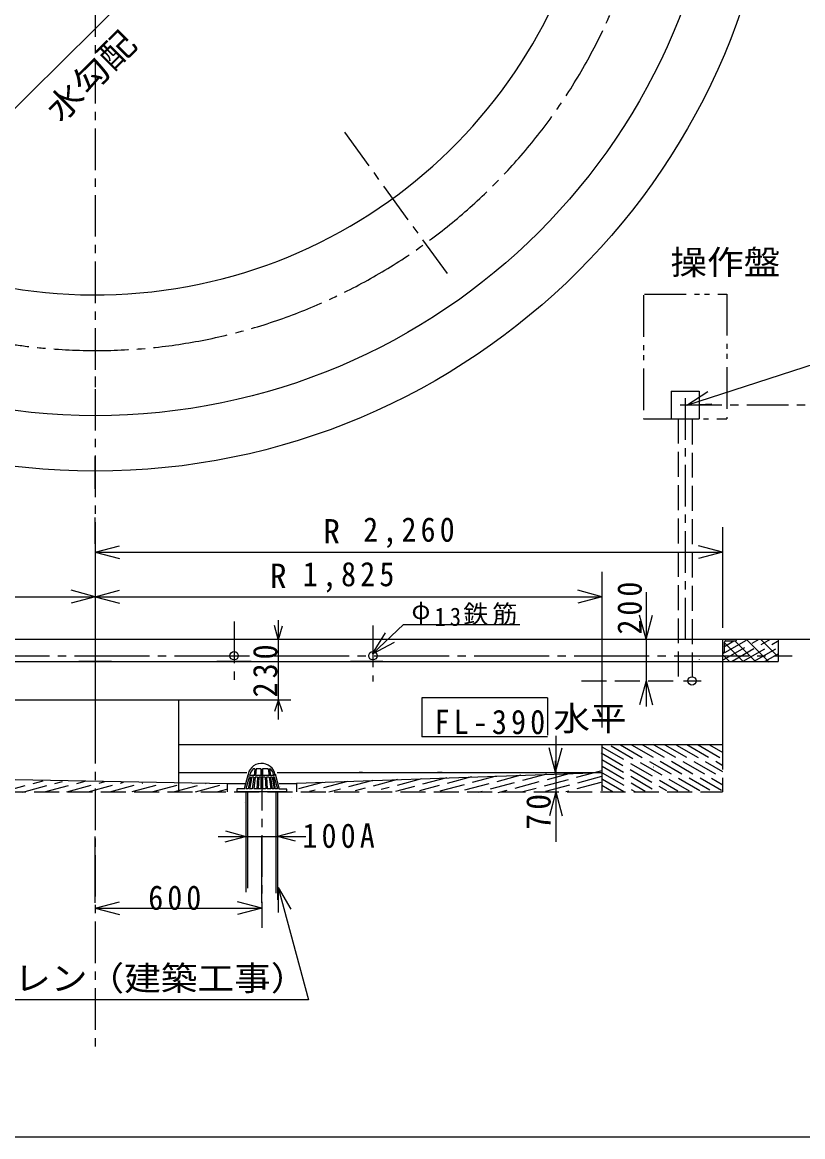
# Model space of a CAD drawing. Units: millimetres, scale not verified. Extents: x -5636 to 5974, y -4212 to 4128.
# Drawn here: x -1866 to 945, y -4212 to -195 of the extents above; entities that cross this region are included whole.
import ezdxf
from ezdxf.enums import TextEntityAlignment as Align

# ---------------------------------------------------------------- set-up
doc = ezdxf.new("R2010")
doc.units = ezdxf.units.MM
doc.header["$LTSCALE"] = 30
for name, pattern in [('CHAIN1', [8, 5, -1, 1, -1]), ('CHAIN2', [12, 9, -1, 1, -1]), ('DASHED1', [1.8, 1.2, -0.6]), ('DASHED3', [4, 3, -1]), ('DOUBLE_CHAIN1', [8.8, 5, -1, 0.6, -0.6, 0.6, -1])]:
    doc.linetypes.add(name, pattern=pattern)
doc.layers.add('0-0', color=7, linetype='Continuous')
doc.styles.add('ＭＳ ゴシック', font='')
doc.styles.get('ＭＳ ゴシック').set_extended_font_data('MS Gothic')

msp = doc.modelspace()

# ---------------------------------------------------------------- linework, layer by layer
at = {"layer": '0-0', "linetype": 'CHAIN1'}
for p, q in [((-1603.13, 3262.5), (-1603.12, -1504.19)), ((-705.94, -591.1), (-324.6, -1115.97)), ((-1603.12, -1472.25), (-1603.12, -1510.75)), ((-1603.12, -1516.81), (-1603.12, -3915.1)), ((521.88, -1549.78), (521.88, -2439.33)), ((503.99, -1574.42), (1502.2, -1574.42)), ((-603.12, -2007.47), (-603.12, -2010.8)), ((-1103.12, -2355.45), (-1103.12, -2570.86)), ((-603.12, -2369.81), (-603.12, -2570.86)), ((-1544.82, -2498.75), (-1662.15, -2498.75)), ((-1041.93, -2498.75), (-1164.86, -2498.75)), ((-566.99, -2498.75), (-684.33, -2498.75)), ((515.74, -2569.17), (579.04, -2569.17)), ((-1003.72, -2885.76), (-1003.72, -3459.16))]:
    msp.add_line(p, q, dxfattribs=at)
at = {"layer": '0-0'}
for p, q in [((-1097.15, 283.17), (-1960.33, -570.52)), ((527.76, -1575.2), (1493.12, -1260.99)), ((527.76, -1575.2), (603.21, -1526.15)), ((527.76, -1575.2), (617.63, -1570.45)), ((-1603.12, -1876.65), (-1603.12, -1759.82)), ((-1603.12, -2075.21), (-1603.12, -1979.85)), ((-1603.12, -2015), (-1603.12, -2378.07)), ((656.88, -2015), (656.88, -2378.07)), ((-1603.12, -2077.68), (-1603.12, -2323.31)), ((-1603.12, -2105), (-1516.19, -2081.7)), ((656.88, -2105), (569.94, -2081.7)), ((-1603.12, -2105), (656.88, -2105)), ((-1603.12, -2105), (-1516.19, -2128.29)), ((656.88, -2105), (569.94, -2128.29)), ((-1603.12, -2175.63), (-1603.12, -2736.81)), ((221.87, -2175.63), (221.87, -2736.81)), ((-1603.12, -2265.63), (-1690.06, -2242.33)), ((-1603.12, -2265.63), (-1516.19, -2242.33)), ((221.87, -2265.63), (134.94, -2242.33)), ((381.02, -2249.43), (381.02, -2661.69)), ((-2953.12, -2265.63), (-1603.12, -2265.63)), ((-1603.12, -2265.63), (-1690.06, -2288.92)), ((-1603.12, -2265.63), (221.87, -2265.63)), ((-1603.12, -2265.63), (-1516.19, -2288.92)), ((221.87, -2265.63), (134.94, -2288.92)), ((-944.68, -2418.71), (-957.05, -2369.22)), ((-944, -2350.66), (-944, -2708.27)), ((-942.91, -2419.6), (-928.77, -2370.11)), ((-604.54, -2472.04), (-492.74, -2365.97)), ((-492.74, -2365.97), (-74.2, -2365.97)), ((381.02, -2418.75), (357.73, -2331.82)), ((381.02, -2418.75), (404.31, -2331.82)), ((-604.54, -2472.04), (-557.51, -2395.31)), ((-5357.88, -2418.75), (1546.88, -2418.75)), ((-604.54, -2472.04), (-525.44, -2429.11)), ((656.87, -2420.14), (656.87, -2799.86)), ((856.87, -2419.1), (856.87, -2498.75)), ((-4512.16, -2498.75), (856.87, -2498.75)), ((573.33, -2492.59), (573.95, -2491.51)), ((381.02, -2568.75), (357.73, -2655.68)), ((381.02, -2568.75), (404.31, -2655.68)), ((-898.72, -2638.75), (-1906.18, -2638.75)), ((-1303.12, -2639.54), (-1303.12, -2971.1)), ((-944.68, -2639.66), (-957.94, -2679.43)), ((-944.68, -2637.9), (-930.54, -2679.43)), ((25.48, -2630.46), (-427.08, -2630.46)), ((-427.08, -2630.46), (-427.08, -2770.91)), ((25.48, -2630.46), (25.48, -2764.66)), ((-33.22, -2697.19), (-33.22, -2697.25)), ((25.48, -2770.91), (-427.08, -2770.91)), ((55.52, -2766.53), (55.52, -3149.11)), ((-1300.2, -2798.75), (656.61, -2798.75)), ((55.06, -2897.78), (31.76, -2810.85)), ((55.06, -2897.78), (78.35, -2810.85)), ((221.87, -2800.07), (221.87, -2965.56)), ((-1028.08, -2885.64), (-1034.43, -2885.64)), ((-1028.08, -2885.64), (-1031.39, -2910.78)), ((-1023.04, -2885.64), (-1026.33, -2910.64)), ((-1023.79, -2885.96), (-1023.8, -2885.91)), ((-1006.72, -2885.64), (-1023.04, -2885.64)), ((-1006.72, -2885.64), (-1006.72, -2910.77)), ((-980.52, -2885.64), (-1000.72, -2885.64)), ((-1000.72, -2885.64), (-1000.72, -2910.77)), ((-985.5, -2886.27), (-985.59, -2885.61)), ((-980.52, -2885.64), (-977.19, -2910.94)), ((-975.81, -2883.12), (-975.8, -2883.17)), ((-975.69, -2886.33), (-972.36, -2886.33)), ((-975.4, -2886.27), (-972.15, -2910.95)), ((55.06, -2897.78), (55.06, -2857.29)), ((-1128.39, -2939.63), (-2951.5, -2907.52)), ((-1302.98, -2898.75), (-1057.22, -2898.75)), ((-1053.6, -2909.11), (-1066.83, -2958.47)), ((-1049.14, -2915.64), (-1060.63, -2958.52)), ((-1043.93, -2915.64), (-1049.14, -2915.64)), ((-1039.82, -2915.46), (-1048.23, -2958.77)), ((-1046.83, -2907.04), (-1047.8, -2910.64)), ((-1032.03, -2910.64), (-1047.8, -2910.64)), ((-1040.22, -2915.66), (-1040.18, -2915.93)), ((-1032.03, -2915.64), (-1039.82, -2915.64)), ((-1038.8, -2915.87), (-1038.79, -2915.89)), ((-1026.99, -2915.64), (-1032.64, -2958.52)), ((-1026.97, -2915.48), (-1026.99, -2915.64)), ((-1018.4, -2915.64), (-1026.99, -2915.64)), ((-1006.97, -2910.64), (-1026.33, -2910.64)), ((-1018.52, -2915.86), (-1020.78, -2958.86)), ((-1014.53, -2916.07), (-1016.78, -2959.07)), ((-1006.72, -2915.64), (-1014.12, -2915.64)), ((-1006.72, -2915.05), (-1006.72, -2915.84)), ((-1006.72, -2915.64), (-1006.72, -2958.52)), ((-976.8, -2910.64), (-1000.76, -2910.64)), ((-1000.72, -2915.05), (-1000.72, -2915.62)), ((-1000.72, -2915.64), (-1000.72, -2958.52)), ((-990.67, -2915.64), (-1000.72, -2915.64)), ((-990.67, -2916.07), (-988.44, -2958.54)), ((-986.67, -2915.86), (-984.45, -2958.33)), ((-976.57, -2915.64), (-986.59, -2915.64)), ((-976.66, -2915), (-976.61, -2915.34)), ((-976.57, -2915.64), (-970.95, -2958.34)), ((-958.92, -2910.64), (-971.53, -2910.64)), ((-971.53, -2915.64), (-965.88, -2958.52)), ((-966.2, -2915.64), (-971.53, -2915.64)), ((-967.22, -2915.66), (-967.27, -2915.29)), ((-966.2, -2915.66), (-958.66, -2958.4)), ((-962.75, -2915.05), (-955.09, -2958.52)), ((-958.53, -2915.64), (-962.53, -2915.64)), ((-961.24, -2905.55), (-959.81, -2910.86)), ((-958.64, -2915.25), (-958.56, -2915.55)), ((-958.53, -2915.64), (-947.04, -2958.52)), ((-956.81, -2926.9), (-956.82, -2926.87)), ((-955.44, -2903.99), (-940.73, -2958.9)), ((-947.72, -2898.75), (221.87, -2898.75)), ((-877.92, -2937.95), (221.64, -2898.76)), ((-640.22, -2898.77), (-653.12, -2898.77)), ((-387.15, -2898.56), (-387.33, -2898.62)), ((-353.12, -2898.77), (-370.54, -2898.77)), ((-1128.72, -2938.75), (-1064.13, -2938.75)), ((-1128.72, -2938.75), (-1128.72, -2968.84)), ((-1064.46, -2958.52), (-1093.27, -2958.52)), ((-1093.27, -2958.77), (-1093.27, -2969.39)), ((-913.96, -2968.64), (-1092.86, -2968.64)), ((-1060.72, -2969.54), (-1060.72, -3330.58)), ((-1054.72, -2970.46), (-1054.72, -3315.83)), ((-1037.68, -2958.52), (-1047.77, -2958.52)), ((-1020.44, -2958.52), (-1032.64, -2958.52)), ((-1006.72, -2958.52), (-1016.98, -2958.52)), ((-988.63, -2958.52), (-1000.72, -2958.52)), ((-970.81, -2958.52), (-984.35, -2958.52)), ((-958.65, -2958.52), (-965.88, -2958.52)), ((-947.04, -2958.52), (-955.09, -2958.52)), ((-952.72, -2969.08), (-952.72, -3334.8)), ((-946.72, -2969.54), (-946.72, -3357.98)), ((-940.6, -2958.69), (-913.74, -2958.69)), ((-936.6, -2948.89), (-936.92, -2948.89)), ((-914.09, -2958.77), (-914.09, -2969.39)), ((56.05, -2968.88), (32.75, -3055.81)), ((56.05, -2968.88), (56.05, -3003.44)), ((56.05, -2968.88), (79.34, -3055.81)), ((140.62, -2967.19), (139.97, -2967.16)), ((-894.59, -2987.68), (-894.97, -2987.68)), ((-1603.12, -3368.76), (-1603.12, -3129.58)), ((-1160.3, -3129.58), (-845.22, -3129.58)), ((-1135.01, -3149.48), (-1061.47, -3129.78)), ((-1133.6, -3110.05), (-1061.44, -3129.38)), ((-1003.72, -3368.76), (-1003.72, -3129.58)), ((-883.53, -3112.64), (-947.12, -3129.68)), ((-882.32, -3146.83), (-947.12, -3129.47)), ((-944.08, -3313.72), (-899.08, -3391.66)), ((-944.08, -3313.72), (-944.08, -3403.72)), ((-1603.12, -3388.42), (-1516.19, -3365.13)), ((-1003.72, -3388.42), (-1090.66, -3365.13)), ((-1603.12, -3388.42), (-1003.72, -3388.42)), ((-1603.12, -3388.42), (-1516.19, -3411.71)), ((-1003.72, -3388.42), (-1090.66, -3411.71))]:
    msp.add_line(p, q, dxfattribs=at)
at = {"layer": '0-0', "linetype": 'DOUBLE_CHAIN1'}
for p, q in [((371.87, -1178.71), (371.87, -1624.42)), ((371.87, -1624.42), (671.88, -1624.42)), ((657, -2424.71), (657.42, -2425.13)), ((662.87, -2430.75), (662.87, -2464.75)), ((664.78, -2432.49), (728.58, -2496.29)), ((668.87, -2424.75), (703.56, -2424.75)), ((703.61, -2427.16), (773.98, -2497.53)), ((707.56, -2420.75), (707.56, -2418.57)), ((745.31, -2422.26), (824.03, -2500.98)), ((793.1, -2418.53), (853.24, -2478.67)), ((656.98, -2473.74), (681.85, -2498.61)), ((658.87, -2468.75), (657.62, -2468.75)), ((406.87, -2791.75), (406.81, -2791.75)), ((407.88, -2879.75), (406.76, -2879.75)), ((412.47, -2902.25), (412.47, -2902.02)), ((-1065.54, -3006.36), (-1065.14, -3006.76))]:
    msp.add_line(p, q, dxfattribs=at)
at = {"layer": '0-0', "linetype": 'DASHED3'}
for p, q in [((496.88, -1623.6), (496.88, -2568.75)), ((546.87, -1626.37), (546.88, -2574.04)), ((658.89, -2493.38), (788.91, -2418.31)), ((661.39, -2445.75), (697.11, -2425.12)), ((664.74, -2466.91), (748.05, -2418.81)), ((691.39, -2497.71), (829.44, -2418.01)), ((730.63, -2498.15), (854.92, -2426.39)), ((770.36, -2498.3), (856.22, -2448.73)), ((810.49, -2498.23), (859.44, -2469.97)), ((148.92, -2568.75), (496.88, -2568.75)), ((221.27, -2806.44), (496.04, -2965.08)), ((255.73, -2803.24), (536.78, -2965.51)), ((289.51, -2799.65), (579.03, -2966.81)), ((328.33, -2798.97), (610.9, -2962.11)), ((368.3, -2798.95), (653.15, -2963.41)), ((409.18, -2799.46), (658.12, -2943.19)), ((449.27, -2799.52), (656.35, -2919.07)), ((490.41, -2800.17), (656.08, -2895.82)), ((528.07, -2798.82), (657.36, -2873.47)), ((569.39, -2799.58), (657.48, -2850.44)), ((609.3, -2799.53), (657.79, -2827.53)), ((656.86, -2798.89), (656.86, -2968.75)), ((219.8, -2828.69), (454.27, -2964.06)), ((221.74, -2852.9), (421.09, -2968)), ((223.06, -2876.76), (378.15, -2966.3)), ((-1942.43, -2969.99), (-1791.44, -2929.54)), ((-1864.58, -2969.84), (-1721.74, -2931.56)), ((-1786.2, -2969.54), (-1639.94, -2930.35)), ((-1705.5, -2968.62), (-1569.03, -2932.06)), ((-694.57, -2931.53), (-831.22, -2968.14)), ((-603.83, -2927.92), (-761.98, -2970.3)), ((-514.89, -2924.79), (-667.4, -2965.66)), ((-428.35, -2922.31), (-572.73, -2961)), ((-337.09, -2918.56), (-521.26, -2967.91)), ((-248.13, -2915.43), (-435.25, -2965.57)), ((-158.49, -2912.12), (-367.64, -2968.16)), ((-69.78, -2909.05), (-286.36, -2967.09)), ((22.31, -2905.08), (-223.82, -2971.03)), ((111.15, -2901.99), (-153.23, -2972.82)), ((216.57, -2894.44), (-62.8, -2969.3)), ((221.05, -2913.95), (16.09, -2968.87)), ((221.23, -2893.19), (199.15, -2899.11)), ((223.37, -2900.03), (340.78, -2967.82)), ((224.31, -2923.67), (301.08, -2967.99)), ((-3863.1, -2968.75), (656.86, -2968.75)), ((-1628.32, -2968.65), (-1501.45, -2934.66)), ((-1550.6, -2968.53), (-1432.29, -2936.83)), ((-1470.86, -2967.87), (-1360.17, -2938.21)), ((-1395.16, -2968.29), (-1286.09, -2939.07)), ((-1322.06, -2969.41), (-1204.25, -2937.84)), ((-1241.62, -2968.56), (-1130.79, -2938.87)), ((-1165.52, -2968.88), (-1128.79, -2959.03)), ((-784.21, -2934.84), (-880.89, -2960.74)), ((218.33, -2935.38), (91.96, -2969.24)), ((221.75, -2945.28), (262.26, -2968.67))]:
    msp.add_line(p, q, dxfattribs=at)
at = {"layer": '0-0', "linetype": 'CHAIN2'}
msp.add_line((-3838.25, -2478.75), (907.23, -2478.75), dxfattribs=at)
at = {"layer": '0-0', "linetype": 'DASHED1'}
msp.add_line((657.05, -2798.97), (657.05, -2898.75), dxfattribs=at)
at = {"layer": '0-0'}
for points in [[(-5636.25, -4212.19), (5973.75, -4212.19), (5973.75, 4127.81)], [(471.88, -1524.42), (571.88, -1524.42), (571.88, -1624.42)], [(471.88, -1524.42), (471.88, -1624.42), (571.88, -1624.42)], [(-1043.93, -2915.64), (-1052.26, -2958.52), (-1060.63, -2958.52)], [(-1032.02, -2915.52), (-1032.03, -2915.64), (-1037.68, -2958.52)], [(-941.05, -2938.75), (-878.72, -2938.75), (-878.72, -2969.37)], [(-944.08, -3313.72), (-835.59, -3718.61), (-2562.13, -3718.61)]]:
    msp.add_lwpolyline(points, dxfattribs=at)
at = {"layer": '0-0', "linetype": 'DOUBLE_CHAIN1'}
msp.add_lwpolyline([(375.17, -1174.42), (671.88, -1174.42), (671.88, -1624.42)], dxfattribs=at)
at = {"layer": '0-0'}
for centre, radius in [((-1603.3, 647.04), 2460), ((-1603.3, 647.04), 2260), ((-1103.24, -2478.44), 15), ((-602.98, -2478.6), 15), ((546.57, -2569.17), 15)]:
    msp.add_circle(centre, radius, dxfattribs=at)
at = {"layer": '0-0', "linetype": 'CHAIN2'}
msp.add_arc((-1603.3, 647.04), 2025, 174.09954, 166.92079, dxfattribs=at)
at = {"layer": '0-0'}
for centre, radius, start, end in [((-1603.3, 647.04), 1824.64, 192.86905, 167.07673), ((-1004.17, -2916.33), 50, 8.63713, 177.65313), ((-1003.86, -2917.28), 44, 134.01407, 166.75948), ((-1003.54, -2917.28), 44, 50.93044, 50.93695), ((-1003.54, -2917.28), 44, 14.23728, 44.74699)]:
    msp.add_arc(centre, radius, start, end, dxfattribs=at)
at = {"layer": '0-0', "linetype": 'DOUBLE_CHAIN1'}
for centre, radius, start, end in [((668.87, -2430.75), 6, 90, 180), ((703.56, -2420.75), 4, 270, 0), ((658.87, -2464.75), 4, 270, 0)]:
    msp.add_arc(centre, radius, start, end, dxfattribs=at)

# ---------------------------------------------------------------- texts
at = {"layer": '0-0', "style": 'ＭＳ ゴシック', "width": 1.1}
msp.add_text('水勾配', height=87.98, rotation=45, dxfattribs=at).set_placement((-1709.41, -578.99), align=Align.BOTTOM_LEFT)
for s, p in [('操作盤', (468.71, -1130.42)), ('水平', (47.17, -2775.01)), ('排水凸型ドレン（建築工事）', (-2555.28, -3711.36))]:
    msp.add_text(s, height=87.98, dxfattribs=at).set_placement(p, align=Align.BOTTOM_LEFT)
at = {"layer": '0-0', "style": 'ＭＳ ゴシック'}
for s, height, p in [('R', 87.98, (-781.49, -2100.05)), ('R', 87.98, (-974.07, -2260.53)), ('φ', 65.98, (-464.07, -2365.97))]:
    msp.add_text(s, height=height, dxfattribs=at).set_placement(p, align=Align.BOTTOM_LEFT)
at = {"layer": '0-0', "attachment_point": 7, "style": 'ＭＳ ゴシック'}
for s, insert, char_height in [('\\T1.28;\\W0.9;2,260', (-638.12, -2090), 87.98), ('\\T1.28;\\W0.9;1,825', (-855.62, -2250.63), 87.98), ('\\T1.17;鉄筋', (-277.73, -2368.84), 65.98), ('\\T1.36;\\W0.9;13', (-380.94, -2371.71), 65.98), ('\\T1.28;\\W0.9;FL-390', (-381.06, -2762.25), 87.98), ('\\T1.28;\\W0.9;100A', (-857.03, -3172.23), 87.98), ('\\T1.27;\\W0.9;600', (-1412.21, -3395.52), 87.98)]:
    msp.add_mtext(s, dxfattribs=dict(at, insert=insert, char_height=char_height))
at = {"layer": '0-0', "char_height": 87.98, "attachment_point": 7, "rotation": 90, "style": 'ＭＳ ゴシック'}
for s, insert in [('\\T1.27;\\W0.9;200', (366.75, -2402)), ('\\T1.27;\\W0.9;230', (-946.14, -2628.36)), ('\\T1.27;\\W0.95;70', (38.38, -3105.76))]:
    msp.add_mtext(s, dxfattribs=dict(at, insert=insert))

doc.saveas('drawing.dxf')
